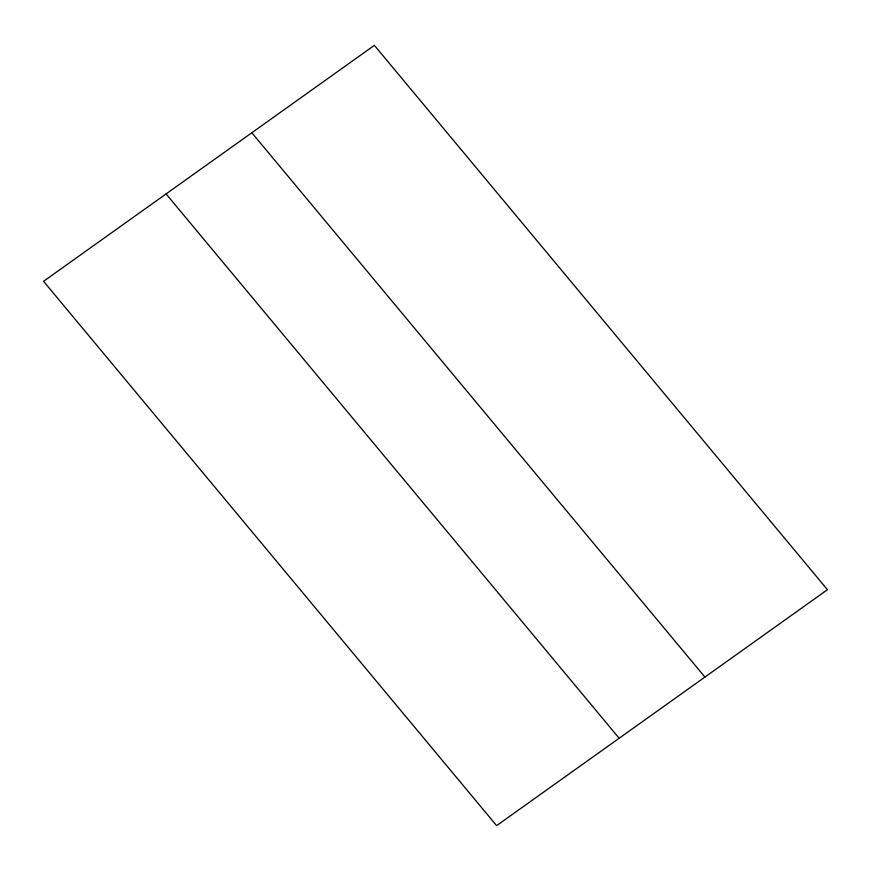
<?xml version="1.0" encoding="UTF-8"?>
<svg xmlns="http://www.w3.org/2000/svg" width="871" height="871" viewBox="0 0 871 871"><rect width="100%" height="100%" fill="white"/><g stroke="black" fill="none" stroke-linecap="round" stroke-linejoin="round"><path stroke-width="1.31" d="M251.85 132.751L704.922 677.083M166.078 193.917L619.15 738.249M374.378 45.357L43.55 281.311L496.622 825.643L827.45 589.689L374.378 45.357"/></g></svg>
